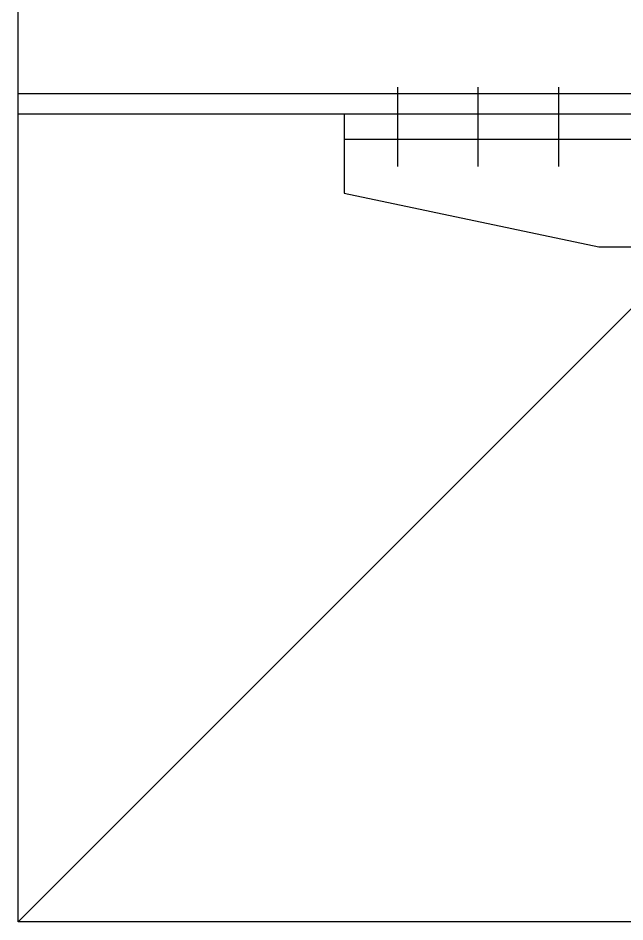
# Model space of a CAD drawing. Extents: x -668440 to 1010955, y -1678500 to 210463.
# Drawn here: x -637009 to -632485, y -1049743 to -1043008 of the extents above; entities that cross this region are included whole.
import ezdxf

# ---------------------------------------------------------------- set-up
doc = ezdxf.new("R2010")
doc.units = 0
doc.header["$MEASUREMENT"] = 0
doc.layers.get('0').update_dxf_attribs({"color": 3, "linetype": 'CONTINUOUS'})
doc.layers.add('00_ADDL', color=253, linetype='CONTINUOUS', plot=False)
for name, color, linetype in [('BEAM_H-596x199x10x15x13', 7, 'CONTINUOUS'), ('BOLT', 4, 'CONTINUOUS'), ('C400-N19-6M22_d', 7, 'CONTINUOUS')]:
    doc.layers.add(name, color=color, linetype=linetype)

# ---------------------------------------------------------------- blocks, each defined once
blk = doc.blocks.new('剛接合部C1Y')
at = {"layer": '00_ADDL'}
blk.add_line((-228970.77238, -407799.07507), (-230770.77238, -409599.07507), dxfattribs=at)
blk.add_lwpolyline([(-230770.77238, -409599.07507), (-230770.77238, -407799.07507), (-228970.77238, -407799.07507), (-228970.77238, -409599.07507)], close=True, dxfattribs=at)
at = {"layer": 'BEAM_H-596x199x10x15x13'}
for p, q in [((-230137.77238, -408982.07507), (-230770.77238, -408982.07507)), ((-230137.77238, -408997.07507), (-230770.77238, -408997.07507))]:
    blk.add_line(p, q, dxfattribs=at)
at = {"layer": 'BOLT'}
for p, q in [((-230487.77238, -409036.07507), (-230487.77238, -408977.07507)), ((-230427.77238, -409036.07507), (-230427.77238, -408977.07507)), ((-230367.77238, -409036.07507), (-230367.77238, -408977.07507))]:
    blk.add_line(p, q, dxfattribs=at)
at = {"layer": 'C400-N19-6M22_d'}
for p, q in [((-230527.77238, -408997.07507), (-230527.77238, -409056.07507)), ((-230147.77238, -408997.07507), (-230527.77238, -408997.07507)), ((-230144.77238, -409016.07507), (-230527.77238, -409016.07507)), ((-230527.77238, -409056.07507), (-230337.77238, -409096.07507)), ((-230337.77238, -409096.07507), (-230137.77238, -409096.07507))]:
    blk.add_line(p, q, dxfattribs=at)

msp = doc.modelspace()

# ---------------------------------------------------------------- block references
at = {"xscale": 10, "yscale": 10, "zscale": 10}
msp.add_blockref('剛接合部C1Y', (1670698.6842, 3046247.35843, 5600), dxfattribs=at)

doc.saveas('drawing.dxf')
